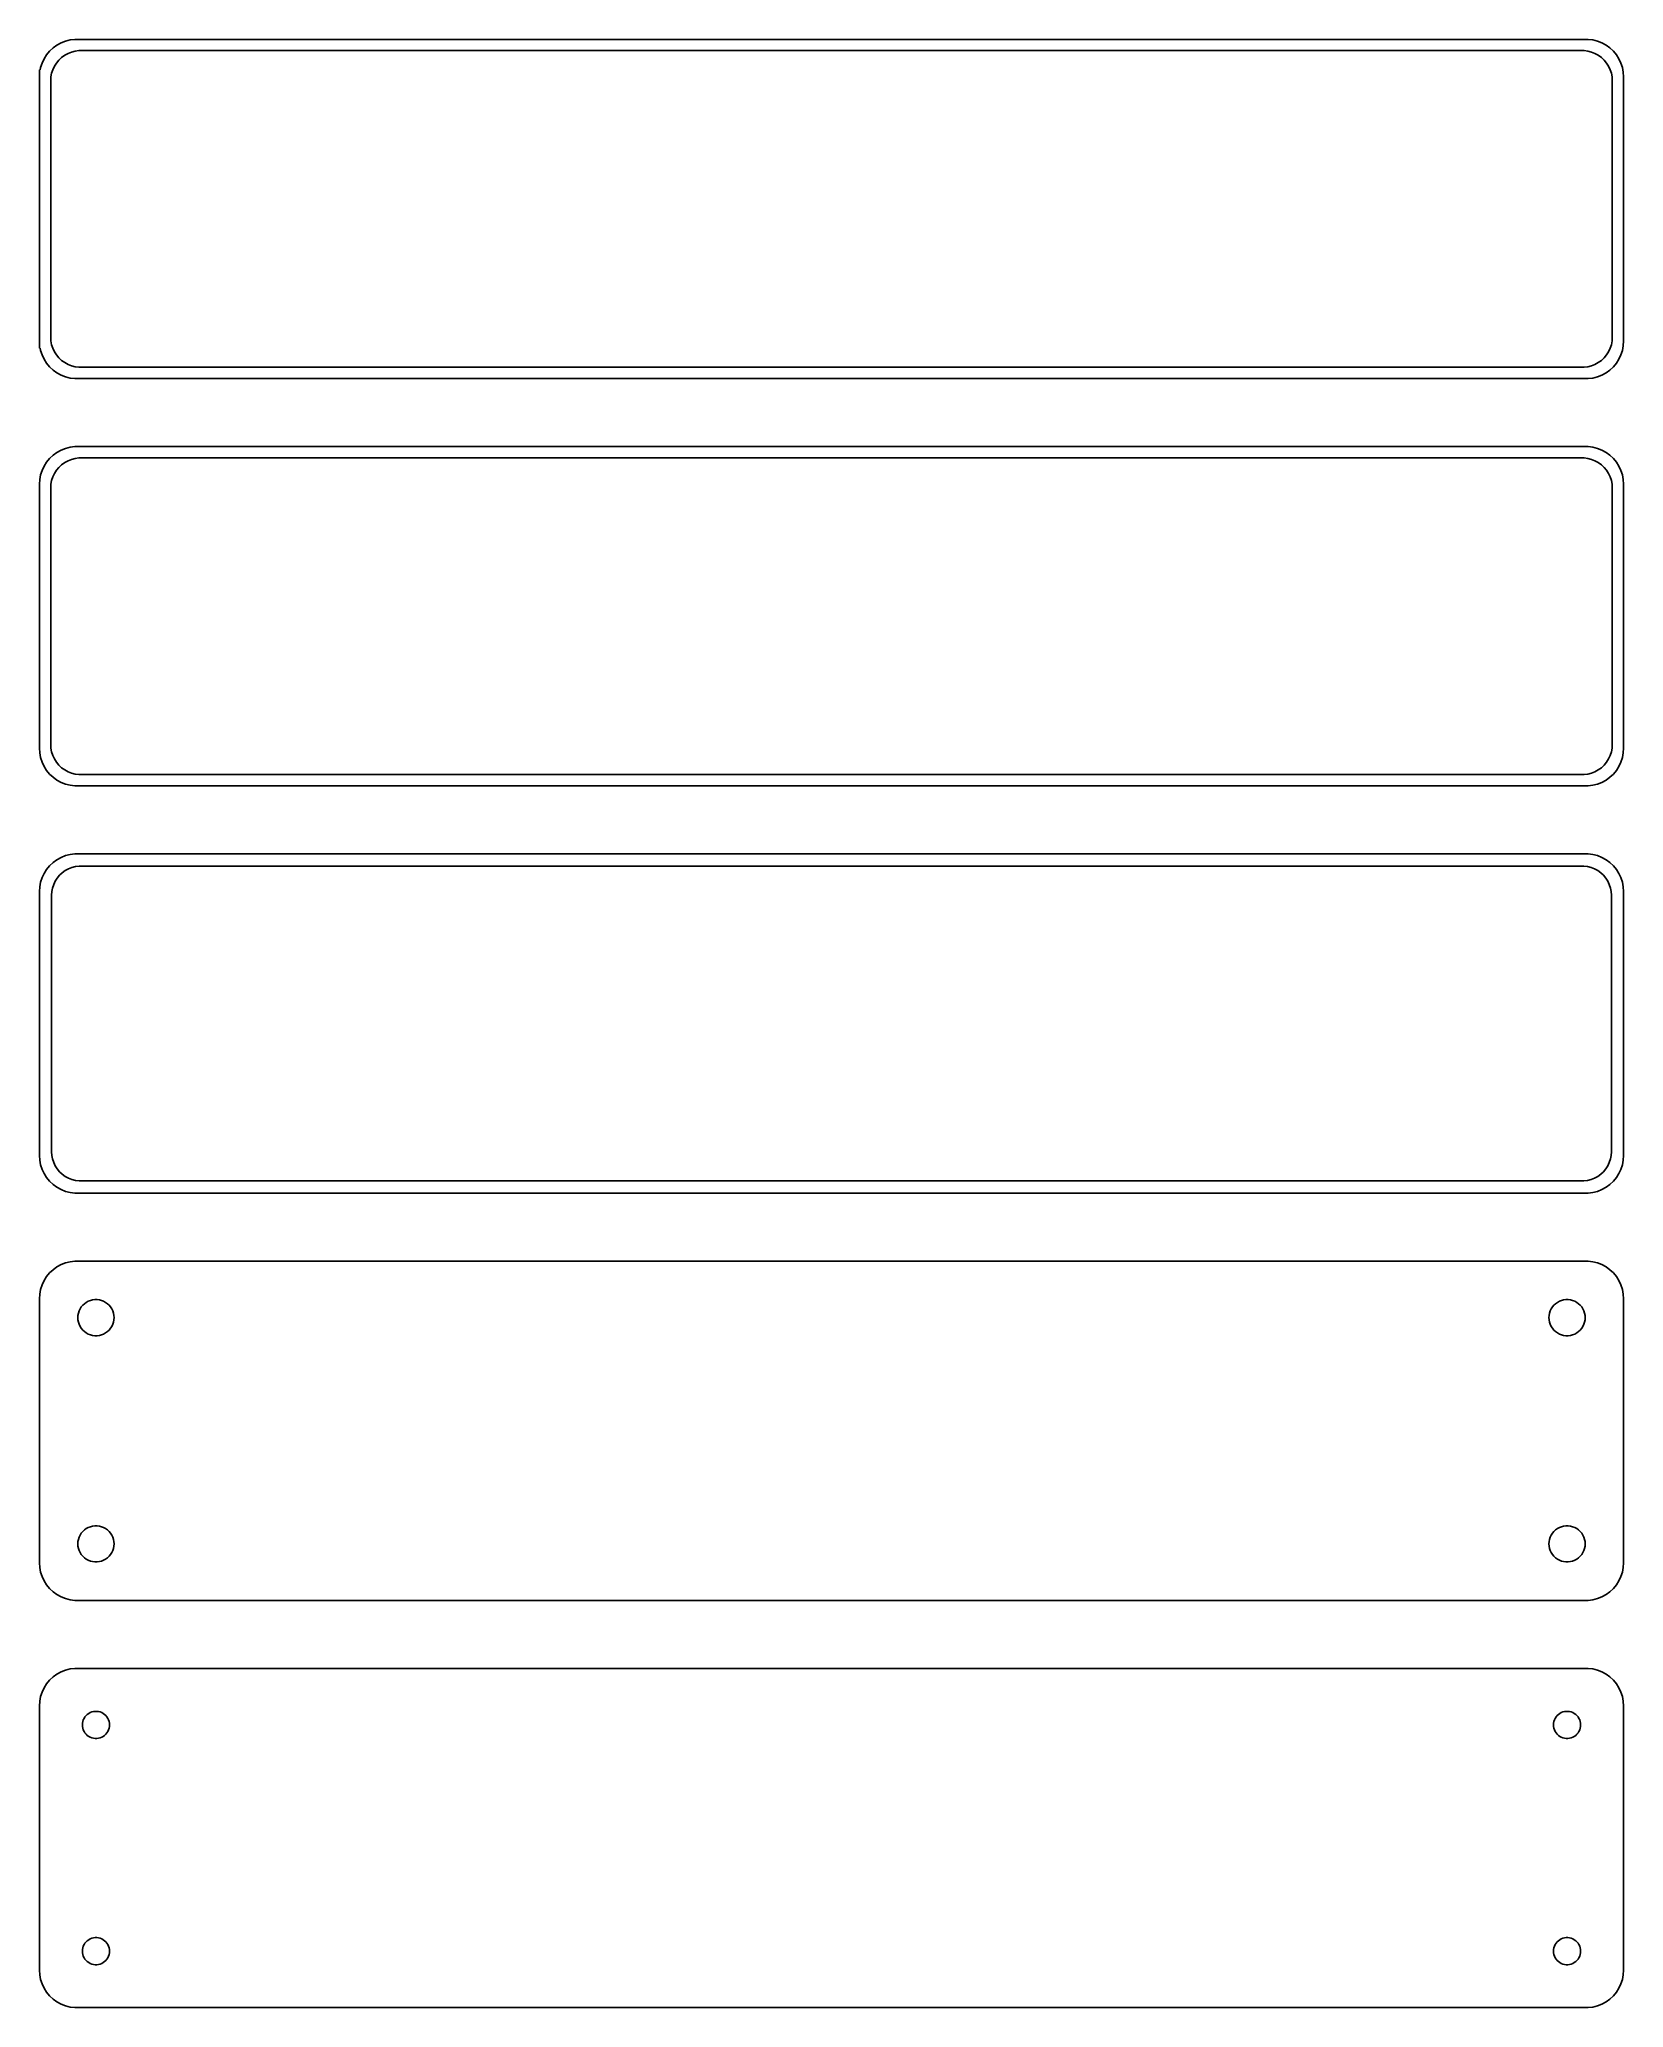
# Model space of a CAD drawing. Header units: metres. Extents: x -105 to 105, y 194 to 454.
import ezdxf

# ---------------------------------------------------------------- set-up
doc = ezdxf.new("R2010")
doc.units = ezdxf.units.M

msp = doc.modelspace()

# ---------------------------------------------------------------- linework, layer by layer
for p, q in [((-101.545, 454.255), (-102.129, 454.024)), ((-100.937, 454.411), (-101.545, 454.255)), ((-100.314, 454.49), (-100.937, 454.411)), ((100.314, 454.49), (-100.314, 454.49)), ((100.937, 454.411), (100.314, 454.49)), ((101.545, 454.255), (100.937, 454.411)), ((102.129, 454.024), (101.545, 454.255)), ((-104.382, 451.909), (-104.649, 451.341)), ((-104.045, 452.439), (-104.382, 451.909)), ((-103.645, 452.923), (-104.045, 452.439)), ((-103.187, 453.353), (-103.645, 452.923)), ((-102.679, 453.722), (-103.187, 453.353)), ((-102.736, 451.351), (-102.416, 451.738)), ((-102.129, 454.024), (-102.679, 453.722)), ((-102.416, 451.738), (-102.05, 452.082)), ((-102.05, 452.082), (-101.643, 452.377)), ((-101.643, 452.377), (-101.203, 452.619)), ((-101.203, 452.619), (-100.736, 452.804)), ((-100.736, 452.804), (-100.25, 452.929)), ((-100.25, 452.929), (-99.7512, 452.992)), ((-99.7512, 452.992), (99.7512, 452.992)), ((99.7512, 452.992), (100.25, 452.929)), ((100.25, 452.929), (100.736, 452.804)), ((100.736, 452.804), (101.203, 452.619)), ((101.203, 452.619), (101.643, 452.377)), ((101.643, 452.377), (102.05, 452.082)), ((102.05, 452.082), (102.416, 451.738)), ((102.679, 453.722), (102.129, 454.024)), ((102.416, 451.738), (102.736, 451.351)), ((103.187, 453.353), (102.679, 453.722)), ((103.645, 452.923), (103.187, 453.353)), ((104.045, 452.439), (103.645, 452.923)), ((104.382, 451.909), (104.045, 452.439)), ((104.649, 451.341), (104.382, 451.909)), ((-104.9, 450.444), (-105, 450.444)), ((-105, 450.444), (-105, 413.556)), ((-104.843, 450.743), (-104.9, 450.444)), ((-104.649, 451.341), (-104.843, 450.743)), ((-103.5, 449), (-103.468, 449.501)), ((-103.5, 415), (-103.5, 449)), ((-103.468, 449.501), (-103.374, 449.995)), ((-103.374, 449.995), (-103.219, 450.472)), ((-103.219, 450.472), (-103.005, 450.927)), ((-103.005, 450.927), (-102.736, 451.351)), ((102.736, 451.351), (103.005, 450.927)), ((103.005, 450.927), (103.219, 450.472)), ((103.219, 450.472), (103.374, 449.995)), ((103.374, 449.995), (103.468, 449.501)), ((103.468, 449.501), (103.5, 449)), ((103.5, 449), (103.5, 415)), ((104.843, 450.743), (104.649, 451.341)), ((104.961, 450.127), (104.843, 450.743)), ((105, 449.5), (104.961, 450.127)), ((105, 414.5), (105, 449.5)), ((-103.468, 414.499), (-103.5, 415)), ((103.5, 415), (103.468, 414.499)), ((-105, 413.556), (-104.9, 413.556)), ((-104.9, 413.556), (-104.843, 413.257)), ((-104.843, 413.257), (-104.649, 412.659)), ((-104.649, 412.659), (-104.382, 412.091)), ((-103.374, 414.005), (-103.468, 414.499)), ((-103.219, 413.528), (-103.374, 414.005)), ((-103.005, 413.073), (-103.219, 413.528)), ((-102.736, 412.649), (-103.005, 413.073)), ((-102.416, 412.262), (-102.736, 412.649)), ((102.736, 412.649), (102.416, 412.262)), ((103.005, 413.073), (102.736, 412.649)), ((103.219, 413.528), (103.005, 413.073)), ((103.374, 414.005), (103.219, 413.528)), ((103.468, 414.499), (103.374, 414.005)), ((104.382, 412.091), (104.649, 412.659)), ((104.649, 412.659), (104.843, 413.257)), ((104.843, 413.257), (104.961, 413.873)), ((104.961, 413.873), (105, 414.5)), ((-104.382, 412.091), (-104.045, 411.561)), ((-104.045, 411.561), (-103.645, 411.077)), ((-103.645, 411.077), (-103.187, 410.647)), ((-103.187, 410.647), (-102.679, 410.278)), ((-102.679, 410.278), (-102.129, 409.976)), ((-102.05, 411.918), (-102.416, 412.262)), ((-102.129, 409.976), (-101.545, 409.745)), ((-101.643, 411.623), (-102.05, 411.918)), ((-101.203, 411.381), (-101.643, 411.623)), ((-101.545, 409.745), (-100.937, 409.589)), ((-100.736, 411.196), (-101.203, 411.381)), ((-100.25, 411.071), (-100.736, 411.196)), ((-99.7512, 411.008), (-100.25, 411.071)), ((99.7512, 411.008), (-99.7512, 411.008)), ((100.25, 411.071), (99.7512, 411.008)), ((100.736, 411.196), (100.25, 411.071)), ((101.203, 411.381), (100.736, 411.196)), ((100.937, 409.589), (101.545, 409.745)), ((101.643, 411.623), (101.203, 411.381)), ((101.545, 409.745), (102.129, 409.976)), ((102.05, 411.918), (101.643, 411.623)), ((102.416, 412.262), (102.05, 411.918)), ((102.129, 409.976), (102.679, 410.278)), ((102.679, 410.278), (103.187, 410.647)), ((103.187, 410.647), (103.645, 411.077)), ((103.645, 411.077), (104.045, 411.561)), ((104.045, 411.561), (104.382, 412.091)), ((-100.937, 409.589), (-100.314, 409.51)), ((-100.314, 409.51), (100.314, 409.51)), ((100.314, 409.51), (100.937, 409.589)), ((-103.187, 399.353), (-103.645, 398.923)), ((-102.679, 399.722), (-103.187, 399.353)), ((-102.129, 400.024), (-102.679, 399.722)), ((-101.545, 400.255), (-102.129, 400.024)), ((-100.937, 400.411), (-101.545, 400.255)), ((-100.314, 400.49), (-100.937, 400.411)), ((100.314, 400.49), (-100.314, 400.49)), ((100.937, 400.411), (100.314, 400.49)), ((101.545, 400.255), (100.937, 400.411)), ((102.129, 400.024), (101.545, 400.255)), ((102.679, 399.722), (102.129, 400.024)), ((103.187, 399.353), (102.679, 399.722)), ((103.645, 398.923), (103.187, 399.353)), ((-104.843, 396.743), (-104.961, 396.127)), ((-104.649, 397.341), (-104.843, 396.743)), ((-104.382, 397.909), (-104.649, 397.341)), ((-104.045, 398.439), (-104.382, 397.909)), ((-103.645, 398.923), (-104.045, 398.439)), ((-103.219, 396.472), (-103.005, 396.927)), ((-103.005, 396.927), (-102.736, 397.351)), ((-102.736, 397.351), (-102.416, 397.738)), ((-102.416, 397.738), (-102.05, 398.082)), ((-102.05, 398.082), (-101.643, 398.377)), ((-101.643, 398.377), (-101.203, 398.619)), ((-101.203, 398.619), (-100.736, 398.804)), ((-100.736, 398.804), (-100.25, 398.929)), ((-100.25, 398.929), (-99.7512, 398.992)), ((-99.7512, 398.992), (99.7512, 398.992)), ((99.7512, 398.992), (100.25, 398.929)), ((100.25, 398.929), (100.736, 398.804)), ((100.736, 398.804), (101.203, 398.619)), ((101.203, 398.619), (101.643, 398.377)), ((101.643, 398.377), (102.05, 398.082)), ((102.05, 398.082), (102.416, 397.738)), ((102.416, 397.738), (102.736, 397.351)), ((102.736, 397.351), (103.005, 396.927)), ((103.005, 396.927), (103.219, 396.472)), ((104.045, 398.439), (103.645, 398.923)), ((104.382, 397.909), (104.045, 398.439)), ((104.649, 397.341), (104.382, 397.909)), ((104.843, 396.743), (104.649, 397.341)), ((104.961, 396.127), (104.843, 396.743)), ((-104.961, 396.127), (-105, 395.5)), ((-105, 395.5), (-105, 360.5)), ((-103.5, 395), (-103.468, 395.501)), ((-103.5, 361), (-103.5, 395)), ((-103.468, 395.501), (-103.374, 395.995)), ((-103.374, 395.995), (-103.219, 396.472)), ((103.219, 396.472), (103.374, 395.995)), ((103.374, 395.995), (103.468, 395.501)), ((103.468, 395.501), (103.5, 395)), ((103.5, 395), (103.5, 361)), ((105, 395.5), (104.961, 396.127)), ((105, 360.5), (105, 395.5)), ((-105, 360.5), (-104.961, 359.873)), ((-103.468, 360.499), (-103.5, 361)), ((-103.374, 360.005), (-103.468, 360.499)), ((103.468, 360.499), (103.374, 360.005)), ((103.5, 361), (103.468, 360.499)), ((104.961, 359.873), (105, 360.5)), ((-104.961, 359.873), (-104.843, 359.257)), ((-104.843, 359.257), (-104.649, 358.659)), ((-104.649, 358.659), (-104.382, 358.091)), ((-104.382, 358.091), (-104.045, 357.561)), ((-104.045, 357.561), (-103.645, 357.077)), ((-103.219, 359.528), (-103.374, 360.005)), ((-103.005, 359.073), (-103.219, 359.528)), ((-102.736, 358.649), (-103.005, 359.073)), ((-102.416, 358.262), (-102.736, 358.649)), ((-102.05, 357.918), (-102.416, 358.262)), ((-101.643, 357.623), (-102.05, 357.918)), ((-101.203, 357.381), (-101.643, 357.623)), ((101.643, 357.623), (101.203, 357.381)), ((102.05, 357.918), (101.643, 357.623)), ((102.416, 358.262), (102.05, 357.918)), ((102.736, 358.649), (102.416, 358.262)), ((103.005, 359.073), (102.736, 358.649)), ((103.219, 359.528), (103.005, 359.073)), ((103.374, 360.005), (103.219, 359.528)), ((103.645, 357.077), (104.045, 357.561)), ((104.045, 357.561), (104.382, 358.091)), ((104.382, 358.091), (104.649, 358.659)), ((104.649, 358.659), (104.843, 359.257)), ((104.843, 359.257), (104.961, 359.873)), ((-103.645, 357.077), (-103.187, 356.647)), ((-103.187, 356.647), (-102.679, 356.278)), ((-102.679, 356.278), (-102.129, 355.976)), ((-102.129, 355.976), (-101.545, 355.745)), ((-101.545, 355.745), (-100.937, 355.589)), ((-100.736, 357.196), (-101.203, 357.381)), ((-100.937, 355.589), (-100.314, 355.51)), ((-100.25, 357.071), (-100.736, 357.196)), ((-100.314, 355.51), (100.314, 355.51)), ((-99.7512, 357.008), (-100.25, 357.071)), ((99.7512, 357.008), (-99.7512, 357.008)), ((100.25, 357.071), (99.7512, 357.008)), ((100.736, 357.196), (100.25, 357.071)), ((100.314, 355.51), (100.937, 355.589)), ((101.203, 357.381), (100.736, 357.196)), ((100.937, 355.589), (101.545, 355.745)), ((101.545, 355.745), (102.129, 355.976)), ((102.129, 355.976), (102.679, 356.278)), ((102.679, 356.278), (103.187, 356.647)), ((103.187, 356.647), (103.645, 357.077)), ((-103.645, 344.923), (-104.045, 344.439)), ((-103.187, 345.353), (-103.645, 344.923)), ((-102.679, 345.722), (-103.187, 345.353)), ((-102.129, 346.024), (-102.679, 345.722)), ((-101.545, 346.255), (-102.129, 346.024)), ((-101.575, 344.27), (-101.149, 344.504)), ((-100.937, 346.411), (-101.545, 346.255)), ((-101.149, 344.504), (-100.697, 344.683)), ((-100.314, 346.49), (-100.937, 346.411)), ((-100.697, 344.683), (-100.226, 344.804)), ((100.314, 346.49), (-100.314, 346.49)), ((-100.226, 344.804), (-99.7432, 344.865)), ((-99.7432, 344.865), (99.7432, 344.865)), ((99.7432, 344.865), (100.226, 344.804)), ((100.226, 344.804), (100.697, 344.683)), ((100.937, 346.411), (100.314, 346.49)), ((100.697, 344.683), (101.149, 344.504)), ((101.545, 346.255), (100.937, 346.411)), ((101.149, 344.504), (101.575, 344.27)), ((102.129, 346.024), (101.545, 346.255)), ((102.679, 345.722), (102.129, 346.024)), ((103.187, 345.353), (102.679, 345.722)), ((103.645, 344.923), (103.187, 345.353)), ((104.045, 344.439), (103.645, 344.923)), ((-104.961, 342.127), (-105, 341.5)), ((-104.843, 342.743), (-104.961, 342.127)), ((-104.649, 343.341), (-104.843, 342.743)), ((-104.382, 343.909), (-104.649, 343.341)), ((-104.045, 344.439), (-104.382, 343.909)), ((-103.342, 341.485), (-103.251, 341.963)), ((-103.251, 341.963), (-103.101, 342.426)), ((-103.101, 342.426), (-102.894, 342.866)), ((-102.894, 342.866), (-102.633, 343.276)), ((-102.633, 343.276), (-102.323, 343.651)), ((-102.323, 343.651), (-101.969, 343.984)), ((-101.969, 343.984), (-101.575, 344.27)), ((101.575, 344.27), (101.969, 343.984)), ((101.969, 343.984), (102.323, 343.651)), ((102.323, 343.651), (102.633, 343.276)), ((102.633, 343.276), (102.894, 342.866)), ((102.894, 342.866), (103.101, 342.426)), ((103.101, 342.426), (103.251, 341.963)), ((103.251, 341.963), (103.342, 341.485)), ((104.382, 343.909), (104.045, 344.439)), ((104.649, 343.341), (104.382, 343.909)), ((104.843, 342.743), (104.649, 343.341)), ((104.961, 342.127), (104.843, 342.743)), ((105, 341.5), (104.961, 342.127)), ((-105, 341.5), (-105, 306.5)), ((-103.373, 341), (-103.342, 341.485)), ((-103.373, 307), (-103.373, 341)), ((103.342, 341.485), (103.373, 341)), ((103.373, 341), (103.373, 307)), ((105, 306.5), (105, 341.5)), ((-105, 306.5), (-104.961, 305.873)), ((-104.961, 305.873), (-104.843, 305.257)), ((-103.342, 306.515), (-103.373, 307)), ((-103.251, 306.037), (-103.342, 306.515)), ((-103.101, 305.574), (-103.251, 306.037)), ((-102.894, 305.134), (-103.101, 305.574)), ((103.101, 305.574), (102.894, 305.134)), ((103.251, 306.037), (103.101, 305.574)), ((103.342, 306.515), (103.251, 306.037)), ((103.373, 307), (103.342, 306.515)), ((104.843, 305.257), (104.961, 305.873)), ((104.961, 305.873), (105, 306.5)), ((-104.843, 305.257), (-104.649, 304.659)), ((-104.649, 304.659), (-104.382, 304.091)), ((-104.382, 304.091), (-104.045, 303.561)), ((-104.045, 303.561), (-103.645, 303.077)), ((-103.645, 303.077), (-103.187, 302.647)), ((-102.633, 304.724), (-102.894, 305.134)), ((-102.323, 304.349), (-102.633, 304.724)), ((-101.969, 304.016), (-102.323, 304.349)), ((-101.575, 303.73), (-101.969, 304.016)), ((-101.149, 303.496), (-101.575, 303.73)), ((-100.697, 303.317), (-101.149, 303.496)), ((-100.226, 303.196), (-100.697, 303.317)), ((-99.7432, 303.135), (-100.226, 303.196)), ((99.7432, 303.135), (-99.7432, 303.135)), ((100.226, 303.196), (99.7432, 303.135)), ((100.697, 303.317), (100.226, 303.196)), ((101.149, 303.496), (100.697, 303.317)), ((101.575, 303.73), (101.149, 303.496)), ((101.969, 304.016), (101.575, 303.73)), ((102.323, 304.349), (101.969, 304.016)), ((102.633, 304.724), (102.323, 304.349)), ((102.894, 305.134), (102.633, 304.724)), ((103.187, 302.647), (103.645, 303.077)), ((103.645, 303.077), (104.045, 303.561)), ((104.045, 303.561), (104.382, 304.091)), ((104.382, 304.091), (104.649, 304.659)), ((104.649, 304.659), (104.843, 305.257)), ((-103.187, 302.647), (-102.679, 302.278)), ((-102.679, 302.278), (-102.129, 301.976)), ((-102.129, 301.976), (-101.545, 301.745)), ((-101.545, 301.745), (-100.937, 301.589)), ((-100.937, 301.589), (-100.314, 301.51)), ((-100.314, 301.51), (100.314, 301.51)), ((100.314, 301.51), (100.937, 301.589)), ((100.937, 301.589), (101.545, 301.745)), ((101.545, 301.745), (102.129, 301.976)), ((102.129, 301.976), (102.679, 302.278)), ((102.679, 302.278), (103.187, 302.647)), ((-100.937, 292.411), (-101.545, 292.255)), ((-100.314, 292.49), (-100.937, 292.411)), ((100.314, 292.49), (-100.314, 292.49)), ((100.937, 292.411), (100.314, 292.49)), ((101.545, 292.255), (100.937, 292.411)), ((-104.382, 289.909), (-104.649, 289.341)), ((-104.045, 290.439), (-104.382, 289.909)), ((-103.645, 290.923), (-104.045, 290.439)), ((-103.187, 291.353), (-103.645, 290.923)), ((-102.679, 291.722), (-103.187, 291.353)), ((-102.129, 292.024), (-102.679, 291.722)), ((-101.545, 292.255), (-102.129, 292.024)), ((102.129, 292.024), (101.545, 292.255)), ((102.679, 291.722), (102.129, 292.024)), ((103.187, 291.353), (102.679, 291.722)), ((103.645, 290.923), (103.187, 291.353)), ((104.045, 290.439), (103.645, 290.923)), ((104.382, 289.909), (104.045, 290.439)), ((104.649, 289.341), (104.382, 289.909)), ((-104.961, 288.127), (-105, 287.5)), ((-105, 287.5), (-105, 252.5)), ((-104.843, 288.743), (-104.961, 288.127)), ((-104.649, 289.341), (-104.843, 288.743)), ((-98.786, 287.026), (-98.5219, 287.172)), ((-98.5219, 287.172), (-98.2416, 287.283)), ((-98.2416, 287.283), (-97.9497, 287.357)), ((-97.9497, 287.357), (-97.6507, 287.395)), ((-97.6507, 287.395), (-97.3493, 287.395)), ((-97.3493, 287.395), (-97.0503, 287.357)), ((-97.0503, 287.357), (-96.7584, 287.283)), ((-96.7584, 287.283), (-96.4781, 287.172)), ((-96.4781, 287.172), (-96.214, 287.026)), ((96.214, 287.026), (96.4781, 287.172)), ((96.4781, 287.172), (96.7584, 287.283)), ((96.7584, 287.283), (97.0503, 287.357)), ((97.0503, 287.357), (97.3493, 287.395)), ((97.3493, 287.395), (97.6507, 287.395)), ((97.6507, 287.395), (97.9497, 287.357)), ((97.9497, 287.357), (98.2416, 287.283)), ((98.2416, 287.283), (98.5219, 287.172)), ((98.5219, 287.172), (98.786, 287.026)), ((104.843, 288.743), (104.649, 289.341)), ((104.961, 288.127), (104.843, 288.743)), ((105, 287.5), (104.961, 288.127)), ((105, 252.5), (105, 287.5)), ((-99.9, 285), (-99.8811, 285.301)), ((-99.8811, 284.699), (-99.9, 285)), ((-99.8811, 285.301), (-99.8246, 285.597)), ((-99.8246, 284.403), (-99.8811, 284.699)), ((-99.8246, 285.597), (-99.7315, 285.883)), ((-99.7315, 285.883), (-99.6031, 286.156)), ((-99.6031, 286.156), (-99.4416, 286.411)), ((-99.4416, 286.411), (-99.2495, 286.643)), ((-99.2495, 286.643), (-99.0298, 286.849)), ((-99.0298, 286.849), (-98.786, 287.026)), ((-96.214, 287.026), (-95.9702, 286.849)), ((-95.9702, 286.849), (-95.7505, 286.643)), ((-95.7505, 286.643), (-95.5583, 286.411)), ((-95.5583, 286.411), (-95.3969, 286.156)), ((-95.3969, 286.156), (-95.2685, 285.883)), ((-95.2685, 285.883), (-95.1754, 285.597)), ((-95.1754, 285.597), (-95.1189, 285.301)), ((-95.1189, 284.699), (-95.1754, 284.403)), ((-95.1189, 285.301), (-95.1, 285)), ((-95.1, 285), (-95.1189, 284.699)), ((95.1, 285), (95.1189, 285.301)), ((95.1189, 284.699), (95.1, 285)), ((95.1189, 285.301), (95.1754, 285.597)), ((95.1754, 284.403), (95.1189, 284.699)), ((95.1754, 285.597), (95.2685, 285.883)), ((95.2685, 285.883), (95.3969, 286.156)), ((95.3969, 286.156), (95.5583, 286.411)), ((95.5583, 286.411), (95.7505, 286.643)), ((95.7505, 286.643), (95.9702, 286.849)), ((95.9702, 286.849), (96.214, 287.026)), ((98.786, 287.026), (99.0298, 286.849)), ((99.0298, 286.849), (99.2495, 286.643)), ((99.2495, 286.643), (99.4416, 286.411)), ((99.4416, 286.411), (99.6031, 286.156)), ((99.6031, 286.156), (99.7315, 285.883)), ((99.7315, 285.883), (99.8246, 285.597)), ((99.8246, 285.597), (99.8811, 285.301)), ((99.8811, 284.699), (99.8246, 284.403)), ((99.8811, 285.301), (99.9, 285)), ((99.9, 285), (99.8811, 284.699)), ((-99.7315, 284.117), (-99.8246, 284.403)), ((-99.6031, 283.844), (-99.7315, 284.117)), ((-99.4416, 283.589), (-99.6031, 283.844)), ((-99.2495, 283.357), (-99.4416, 283.589)), ((-99.0298, 283.151), (-99.2495, 283.357)), ((-98.786, 282.974), (-99.0298, 283.151)), ((-98.5219, 282.828), (-98.786, 282.974)), ((-98.2416, 282.717), (-98.5219, 282.828)), ((-97.9497, 282.643), (-98.2416, 282.717)), ((-97.6507, 282.605), (-97.9497, 282.643)), ((-97.3493, 282.605), (-97.6507, 282.605)), ((-97.0503, 282.643), (-97.3493, 282.605)), ((-96.7584, 282.717), (-97.0503, 282.643)), ((-96.4781, 282.828), (-96.7584, 282.717)), ((-96.214, 282.974), (-96.4781, 282.828)), ((-95.9702, 283.151), (-96.214, 282.974)), ((-95.7505, 283.357), (-95.9702, 283.151)), ((-95.5583, 283.589), (-95.7505, 283.357)), ((-95.3969, 283.844), (-95.5583, 283.589)), ((-95.2685, 284.117), (-95.3969, 283.844)), ((-95.1754, 284.403), (-95.2685, 284.117)), ((95.2685, 284.117), (95.1754, 284.403)), ((95.3969, 283.844), (95.2685, 284.117)), ((95.5583, 283.589), (95.3969, 283.844)), ((95.7505, 283.357), (95.5583, 283.589)), ((95.9702, 283.151), (95.7505, 283.357)), ((96.214, 282.974), (95.9702, 283.151)), ((96.4781, 282.828), (96.214, 282.974)), ((96.7584, 282.717), (96.4781, 282.828)), ((97.0503, 282.643), (96.7584, 282.717)), ((97.3493, 282.605), (97.0503, 282.643)), ((97.6507, 282.605), (97.3493, 282.605)), ((97.9497, 282.643), (97.6507, 282.605)), ((98.2416, 282.717), (97.9497, 282.643)), ((98.5219, 282.828), (98.2416, 282.717)), ((98.786, 282.974), (98.5219, 282.828)), ((99.0298, 283.151), (98.786, 282.974)), ((99.2495, 283.357), (99.0298, 283.151)), ((99.4416, 283.589), (99.2495, 283.357)), ((99.6031, 283.844), (99.4416, 283.589)), ((99.7315, 284.117), (99.6031, 283.844)), ((99.8246, 284.403), (99.7315, 284.117)), ((-99.8246, 255.597), (-99.7315, 255.883)), ((-99.7315, 255.883), (-99.6031, 256.156)), ((-99.6031, 256.156), (-99.4416, 256.411)), ((-99.4416, 256.411), (-99.2495, 256.643)), ((-99.2495, 256.643), (-99.0298, 256.849)), ((-99.0298, 256.849), (-98.786, 257.026)), ((-98.786, 257.026), (-98.5219, 257.172)), ((-98.5219, 257.172), (-98.2416, 257.283)), ((-98.2416, 257.283), (-97.9497, 257.357)), ((-97.9497, 257.357), (-97.6507, 257.395)), ((-97.6507, 257.395), (-97.3493, 257.395)), ((-97.3493, 257.395), (-97.0503, 257.357)), ((-97.0503, 257.357), (-96.7584, 257.283)), ((-96.7584, 257.283), (-96.4781, 257.172)), ((-96.4781, 257.172), (-96.214, 257.026)), ((-96.214, 257.026), (-95.9702, 256.849)), ((-95.9702, 256.849), (-95.7505, 256.643)), ((-95.7505, 256.643), (-95.5583, 256.411)), ((-95.5583, 256.411), (-95.3969, 256.156)), ((-95.3969, 256.156), (-95.2685, 255.883)), ((-95.2685, 255.883), (-95.1754, 255.597)), ((95.1754, 255.597), (95.2685, 255.883)), ((95.2685, 255.883), (95.3969, 256.156)), ((95.3969, 256.156), (95.5583, 256.411)), ((95.5583, 256.411), (95.7505, 256.643)), ((95.7505, 256.643), (95.9702, 256.849)), ((95.9702, 256.849), (96.214, 257.026)), ((96.214, 257.026), (96.4781, 257.172)), ((96.4781, 257.172), (96.7584, 257.283)), ((96.7584, 257.283), (97.0503, 257.357)), ((97.0503, 257.357), (97.3493, 257.395)), ((97.3493, 257.395), (97.6507, 257.395)), ((97.6507, 257.395), (97.9497, 257.357)), ((97.9497, 257.357), (98.2416, 257.283)), ((98.2416, 257.283), (98.5219, 257.172)), ((98.5219, 257.172), (98.786, 257.026)), ((98.786, 257.026), (99.0298, 256.849)), ((99.0298, 256.849), (99.2495, 256.643)), ((99.2495, 256.643), (99.4416, 256.411)), ((99.4416, 256.411), (99.6031, 256.156)), ((99.6031, 256.156), (99.7315, 255.883)), ((99.7315, 255.883), (99.8246, 255.597)), ((-99.9, 255), (-99.8811, 255.301)), ((-99.8811, 254.699), (-99.9, 255)), ((-99.8811, 255.301), (-99.8246, 255.597)), ((-99.8246, 254.403), (-99.8811, 254.699)), ((-99.7315, 254.117), (-99.8246, 254.403)), ((-99.6031, 253.844), (-99.7315, 254.117)), ((-99.4416, 253.589), (-99.6031, 253.844)), ((-99.2495, 253.357), (-99.4416, 253.589)), ((-99.0298, 253.151), (-99.2495, 253.357)), ((-98.786, 252.974), (-99.0298, 253.151)), ((-95.9702, 253.151), (-96.214, 252.974)), ((-95.7505, 253.357), (-95.9702, 253.151)), ((-95.5583, 253.589), (-95.7505, 253.357)), ((-95.3969, 253.844), (-95.5583, 253.589)), ((-95.2685, 254.117), (-95.3969, 253.844)), ((-95.1754, 254.403), (-95.2685, 254.117)), ((-95.1754, 255.597), (-95.1189, 255.301)), ((-95.1189, 254.699), (-95.1754, 254.403)), ((-95.1189, 255.301), (-95.1, 255)), ((-95.1, 255), (-95.1189, 254.699)), ((95.1, 255), (95.1189, 255.301)), ((95.1189, 254.699), (95.1, 255)), ((95.1189, 255.301), (95.1754, 255.597)), ((95.1754, 254.403), (95.1189, 254.699)), ((95.2685, 254.117), (95.1754, 254.403)), ((95.3969, 253.844), (95.2685, 254.117)), ((95.5583, 253.589), (95.3969, 253.844)), ((95.7505, 253.357), (95.5583, 253.589)), ((95.9702, 253.151), (95.7505, 253.357)), ((96.214, 252.974), (95.9702, 253.151)), ((99.0298, 253.151), (98.786, 252.974)), ((99.2495, 253.357), (99.0298, 253.151)), ((99.4416, 253.589), (99.2495, 253.357)), ((99.6031, 253.844), (99.4416, 253.589)), ((99.7315, 254.117), (99.6031, 253.844)), ((99.8246, 254.403), (99.7315, 254.117)), ((99.8246, 255.597), (99.8811, 255.301)), ((99.8811, 254.699), (99.8246, 254.403)), ((99.8811, 255.301), (99.9, 255)), ((99.9, 255), (99.8811, 254.699)), ((-105, 252.5), (-104.961, 251.873)), ((-104.961, 251.873), (-104.843, 251.257)), ((-104.843, 251.257), (-104.649, 250.659)), ((-104.649, 250.659), (-104.382, 250.091)), ((-98.5219, 252.828), (-98.786, 252.974)), ((-98.2416, 252.717), (-98.5219, 252.828)), ((-97.9497, 252.643), (-98.2416, 252.717)), ((-97.6507, 252.605), (-97.9497, 252.643)), ((-97.3493, 252.605), (-97.6507, 252.605)), ((-97.0503, 252.643), (-97.3493, 252.605)), ((-96.7584, 252.717), (-97.0503, 252.643)), ((-96.4781, 252.828), (-96.7584, 252.717)), ((-96.214, 252.974), (-96.4781, 252.828)), ((96.4781, 252.828), (96.214, 252.974)), ((96.7584, 252.717), (96.4781, 252.828)), ((97.0503, 252.643), (96.7584, 252.717)), ((97.3493, 252.605), (97.0503, 252.643)), ((97.6507, 252.605), (97.3493, 252.605)), ((97.9497, 252.643), (97.6507, 252.605)), ((98.2416, 252.717), (97.9497, 252.643)), ((98.5219, 252.828), (98.2416, 252.717)), ((98.786, 252.974), (98.5219, 252.828)), ((104.382, 250.091), (104.649, 250.659)), ((104.649, 250.659), (104.843, 251.257)), ((104.843, 251.257), (104.961, 251.873)), ((104.961, 251.873), (105, 252.5)), ((-104.382, 250.091), (-104.045, 249.561)), ((-104.045, 249.561), (-103.645, 249.077)), ((-103.645, 249.077), (-103.187, 248.647)), ((-103.187, 248.647), (-102.679, 248.278)), ((-102.679, 248.278), (-102.129, 247.976)), ((-102.129, 247.976), (-101.545, 247.745)), ((101.545, 247.745), (102.129, 247.976)), ((102.129, 247.976), (102.679, 248.278)), ((102.679, 248.278), (103.187, 248.647)), ((103.187, 248.647), (103.645, 249.077)), ((103.645, 249.077), (104.045, 249.561)), ((104.045, 249.561), (104.382, 250.091)), ((-101.545, 247.745), (-100.937, 247.589)), ((-100.937, 247.589), (-100.314, 247.51)), ((-100.314, 247.51), (100.314, 247.51)), ((100.314, 247.51), (100.937, 247.589)), ((100.937, 247.589), (101.545, 247.745)), ((-102.679, 237.722), (-103.187, 237.353)), ((-102.129, 238.024), (-102.679, 237.722)), ((-101.545, 238.255), (-102.129, 238.024)), ((-100.937, 238.411), (-101.545, 238.255)), ((-100.314, 238.49), (-100.937, 238.411)), ((100.314, 238.49), (-100.314, 238.49)), ((100.937, 238.411), (100.314, 238.49)), ((101.545, 238.255), (100.937, 238.411)), ((102.129, 238.024), (101.545, 238.255)), ((102.679, 237.722), (102.129, 238.024)), ((103.187, 237.353), (102.679, 237.722)), ((-104.649, 235.341), (-104.843, 234.743)), ((-104.382, 235.909), (-104.649, 235.341)), ((-104.045, 236.439), (-104.382, 235.909)), ((-103.645, 236.923), (-104.045, 236.439)), ((-103.187, 237.353), (-103.645, 236.923)), ((103.645, 236.923), (103.187, 237.353)), ((104.045, 236.439), (103.645, 236.923)), ((104.382, 235.909), (104.045, 236.439)), ((104.649, 235.341), (104.382, 235.909)), ((104.843, 234.743), (104.649, 235.341)), ((-104.961, 234.127), (-105, 233.5)), ((-105, 233.5), (-105, 198.5)), ((-104.843, 234.743), (-104.961, 234.127)), ((-98.8121, 232.232), (-98.6474, 232.387)), ((-98.6474, 232.387), (-98.4645, 232.52)), ((-98.4645, 232.52), (-98.2664, 232.629)), ((-98.2664, 232.629), (-98.0562, 232.712)), ((-98.0562, 232.712), (-97.8373, 232.768)), ((-97.8373, 232.768), (-97.613, 232.796)), ((-97.613, 232.796), (-97.387, 232.796)), ((-97.387, 232.796), (-97.1627, 232.768)), ((-97.1627, 232.768), (-96.9438, 232.712)), ((-96.9438, 232.712), (-96.7336, 232.629)), ((-96.7336, 232.629), (-96.5355, 232.52)), ((-96.5355, 232.52), (-96.3526, 232.387)), ((-96.3526, 232.387), (-96.1879, 232.232)), ((96.1879, 232.232), (96.3526, 232.387)), ((96.3526, 232.387), (96.5355, 232.52)), ((96.5355, 232.52), (96.7336, 232.629)), ((96.7336, 232.629), (96.9438, 232.712)), ((96.9438, 232.712), (97.1627, 232.768)), ((97.1627, 232.768), (97.387, 232.796)), ((97.387, 232.796), (97.613, 232.796)), ((97.613, 232.796), (97.8373, 232.768)), ((97.8373, 232.768), (98.0562, 232.712)), ((98.0562, 232.712), (98.2664, 232.629)), ((98.2664, 232.629), (98.4645, 232.52)), ((98.4645, 232.52), (98.6474, 232.387)), ((98.6474, 232.387), (98.8121, 232.232)), ((104.961, 234.127), (104.843, 234.743)), ((105, 233.5), (104.961, 234.127)), ((105, 198.5), (105, 233.5)), ((-99.3, 231), (-99.2858, 231.226)), ((-99.2858, 230.774), (-99.3, 231)), ((-99.2858, 231.226), (-99.2434, 231.448)), ((-99.2434, 230.552), (-99.2858, 230.774)), ((-99.2434, 231.448), (-99.1736, 231.663)), ((-99.1736, 230.337), (-99.2434, 230.552)), ((-99.1736, 231.663), (-99.0773, 231.867)), ((-99.0773, 230.133), (-99.1736, 230.337)), ((-99.0773, 231.867), (-98.9562, 232.058)), ((-98.9562, 229.942), (-99.0773, 230.133)), ((-98.9562, 232.058), (-98.8121, 232.232)), ((-98.8121, 229.768), (-98.9562, 229.942)), ((-98.6474, 229.613), (-98.8121, 229.768)), ((-96.1879, 229.768), (-96.3526, 229.613)), ((-96.1879, 232.232), (-96.0438, 232.058)), ((-96.0438, 229.942), (-96.1879, 229.768)), ((-96.0438, 232.058), (-95.9226, 231.867)), ((-95.9226, 230.133), (-96.0438, 229.942)), ((-95.9226, 231.867), (-95.8264, 231.663)), ((-95.8264, 230.337), (-95.9226, 230.133)), ((-95.8264, 231.663), (-95.7565, 231.448)), ((-95.7565, 230.552), (-95.8264, 230.337)), ((-95.7565, 231.448), (-95.7142, 231.226)), ((-95.7142, 230.774), (-95.7565, 230.552)), ((-95.7142, 231.226), (-95.7, 231)), ((-95.7, 231), (-95.7142, 230.774)), ((95.7, 231), (95.7142, 231.226)), ((95.7142, 230.774), (95.7, 231)), ((95.7142, 231.226), (95.7565, 231.448)), ((95.7565, 230.552), (95.7142, 230.774)), ((95.7565, 231.448), (95.8264, 231.663)), ((95.8264, 230.337), (95.7565, 230.552)), ((95.8264, 231.663), (95.9226, 231.867)), ((95.9226, 230.133), (95.8264, 230.337)), ((95.9226, 231.867), (96.0438, 232.058)), ((96.0438, 229.942), (95.9226, 230.133)), ((96.0438, 232.058), (96.1879, 232.232)), ((96.1879, 229.768), (96.0438, 229.942)), ((96.3526, 229.613), (96.1879, 229.768)), ((98.8121, 229.768), (98.6474, 229.613)), ((98.8121, 232.232), (98.9562, 232.058)), ((98.9562, 229.942), (98.8121, 229.768)), ((98.9562, 232.058), (99.0773, 231.867)), ((99.0773, 230.133), (98.9562, 229.942)), ((99.0773, 231.867), (99.1736, 231.663)), ((99.1736, 230.337), (99.0773, 230.133)), ((99.1736, 231.663), (99.2434, 231.448)), ((99.2434, 230.552), (99.1736, 230.337)), ((99.2434, 231.448), (99.2858, 231.226)), ((99.2858, 230.774), (99.2434, 230.552)), ((99.2858, 231.226), (99.3, 231)), ((99.3, 231), (99.2858, 230.774)), ((-98.4645, 229.48), (-98.6474, 229.613)), ((-98.2664, 229.371), (-98.4645, 229.48)), ((-98.0562, 229.288), (-98.2664, 229.371)), ((-97.8373, 229.232), (-98.0562, 229.288)), ((-97.613, 229.204), (-97.8373, 229.232)), ((-97.387, 229.204), (-97.613, 229.204)), ((-97.1627, 229.232), (-97.387, 229.204)), ((-96.9438, 229.288), (-97.1627, 229.232)), ((-96.7336, 229.371), (-96.9438, 229.288)), ((-96.5355, 229.48), (-96.7336, 229.371)), ((-96.3526, 229.613), (-96.5355, 229.48)), ((96.5355, 229.48), (96.3526, 229.613)), ((96.7336, 229.371), (96.5355, 229.48)), ((96.9438, 229.288), (96.7336, 229.371)), ((97.1627, 229.232), (96.9438, 229.288)), ((97.387, 229.204), (97.1627, 229.232)), ((97.613, 229.204), (97.387, 229.204)), ((97.8373, 229.232), (97.613, 229.204)), ((98.0562, 229.288), (97.8373, 229.232)), ((98.2664, 229.371), (98.0562, 229.288)), ((98.4645, 229.48), (98.2664, 229.371)), ((98.6474, 229.613), (98.4645, 229.48)), ((-99.3, 201), (-99.2858, 201.226)), ((-99.2858, 200.774), (-99.3, 201)), ((-99.2858, 201.226), (-99.2434, 201.448)), ((-99.2434, 201.448), (-99.1736, 201.663)), ((-99.1736, 201.663), (-99.0773, 201.867)), ((-99.0773, 201.867), (-98.9562, 202.058)), ((-98.9562, 202.058), (-98.8121, 202.232)), ((-98.8121, 202.232), (-98.6474, 202.387)), ((-98.6474, 202.387), (-98.4645, 202.52)), ((-98.4645, 202.52), (-98.2664, 202.629)), ((-98.2664, 202.629), (-98.0562, 202.712)), ((-98.0562, 202.712), (-97.8373, 202.768)), ((-97.8373, 202.768), (-97.613, 202.796)), ((-97.613, 202.796), (-97.387, 202.796)), ((-97.387, 202.796), (-97.1627, 202.768)), ((-97.1627, 202.768), (-96.9438, 202.712)), ((-96.9438, 202.712), (-96.7336, 202.629)), ((-96.7336, 202.629), (-96.5355, 202.52)), ((-96.5355, 202.52), (-96.3526, 202.387)), ((-96.3526, 202.387), (-96.1879, 202.232)), ((-96.1879, 202.232), (-96.0438, 202.058)), ((-96.0438, 202.058), (-95.9226, 201.867)), ((-95.9226, 201.867), (-95.8264, 201.663)), ((-95.8264, 201.663), (-95.7565, 201.448)), ((-95.7565, 201.448), (-95.7142, 201.226)), ((-95.7142, 201.226), (-95.7, 201)), ((-95.7, 201), (-95.7142, 200.774)), ((95.7, 201), (95.7142, 201.226)), ((95.7142, 200.774), (95.7, 201)), ((95.7142, 201.226), (95.7565, 201.448)), ((95.7565, 201.448), (95.8264, 201.663)), ((95.8264, 201.663), (95.9226, 201.867)), ((95.9226, 201.867), (96.0438, 202.058)), ((96.0438, 202.058), (96.1879, 202.232)), ((96.1879, 202.232), (96.3526, 202.387)), ((96.3526, 202.387), (96.5355, 202.52)), ((96.5355, 202.52), (96.7336, 202.629)), ((96.7336, 202.629), (96.9438, 202.712)), ((96.9438, 202.712), (97.1627, 202.768)), ((97.1627, 202.768), (97.387, 202.796)), ((97.387, 202.796), (97.613, 202.796)), ((97.613, 202.796), (97.8373, 202.768)), ((97.8373, 202.768), (98.0562, 202.712)), ((98.0562, 202.712), (98.2664, 202.629)), ((98.2664, 202.629), (98.4645, 202.52)), ((98.4645, 202.52), (98.6474, 202.387)), ((98.6474, 202.387), (98.8121, 202.232)), ((98.8121, 202.232), (98.9562, 202.058)), ((98.9562, 202.058), (99.0773, 201.867)), ((99.0773, 201.867), (99.1736, 201.663)), ((99.1736, 201.663), (99.2434, 201.448)), ((99.2434, 201.448), (99.2858, 201.226)), ((99.2858, 201.226), (99.3, 201)), ((99.3, 201), (99.2858, 200.774)), ((-105, 198.5), (-104.961, 197.873)), ((-99.2434, 200.552), (-99.2858, 200.774)), ((-99.1736, 200.337), (-99.2434, 200.552)), ((-99.0773, 200.133), (-99.1736, 200.337)), ((-98.9562, 199.942), (-99.0773, 200.133)), ((-98.8121, 199.768), (-98.9562, 199.942)), ((-98.6474, 199.613), (-98.8121, 199.768)), ((-98.4645, 199.48), (-98.6474, 199.613)), ((-98.2664, 199.371), (-98.4645, 199.48)), ((-98.0562, 199.288), (-98.2664, 199.371)), ((-97.8373, 199.232), (-98.0562, 199.288)), ((-97.613, 199.204), (-97.8373, 199.232)), ((-97.387, 199.204), (-97.613, 199.204)), ((-97.1627, 199.232), (-97.387, 199.204)), ((-96.9438, 199.288), (-97.1627, 199.232)), ((-96.7336, 199.371), (-96.9438, 199.288)), ((-96.5355, 199.48), (-96.7336, 199.371)), ((-96.3526, 199.613), (-96.5355, 199.48)), ((-96.1879, 199.768), (-96.3526, 199.613)), ((-96.0438, 199.942), (-96.1879, 199.768)), ((-95.9226, 200.133), (-96.0438, 199.942)), ((-95.8264, 200.337), (-95.9226, 200.133)), ((-95.7565, 200.552), (-95.8264, 200.337)), ((-95.7142, 200.774), (-95.7565, 200.552)), ((95.7565, 200.552), (95.7142, 200.774)), ((95.8264, 200.337), (95.7565, 200.552)), ((95.9226, 200.133), (95.8264, 200.337)), ((96.0438, 199.942), (95.9226, 200.133)), ((96.1879, 199.768), (96.0438, 199.942)), ((96.3526, 199.613), (96.1879, 199.768)), ((96.5355, 199.48), (96.3526, 199.613)), ((96.7336, 199.371), (96.5355, 199.48)), ((96.9438, 199.288), (96.7336, 199.371)), ((97.1627, 199.232), (96.9438, 199.288)), ((97.387, 199.204), (97.1627, 199.232)), ((97.613, 199.204), (97.387, 199.204)), ((97.8373, 199.232), (97.613, 199.204)), ((98.0562, 199.288), (97.8373, 199.232)), ((98.2664, 199.371), (98.0562, 199.288)), ((98.4645, 199.48), (98.2664, 199.371)), ((98.6474, 199.613), (98.4645, 199.48)), ((98.8121, 199.768), (98.6474, 199.613)), ((98.9562, 199.942), (98.8121, 199.768)), ((99.0773, 200.133), (98.9562, 199.942)), ((99.1736, 200.337), (99.0773, 200.133)), ((99.2434, 200.552), (99.1736, 200.337)), ((99.2858, 200.774), (99.2434, 200.552)), ((104.961, 197.873), (105, 198.5)), ((-104.961, 197.873), (-104.843, 197.257)), ((-104.843, 197.257), (-104.649, 196.659)), ((-104.649, 196.659), (-104.382, 196.091)), ((-104.382, 196.091), (-104.045, 195.561)), ((104.045, 195.561), (104.382, 196.091)), ((104.382, 196.091), (104.649, 196.659)), ((104.649, 196.659), (104.843, 197.257)), ((104.843, 197.257), (104.961, 197.873)), ((-104.045, 195.561), (-103.645, 195.077)), ((-103.645, 195.077), (-103.187, 194.647)), ((-103.187, 194.647), (-102.679, 194.278)), ((-102.679, 194.278), (-102.129, 193.976)), ((-102.129, 193.976), (-101.545, 193.745)), ((-101.545, 193.745), (-100.937, 193.589)), ((-100.937, 193.589), (-100.314, 193.51)), ((-100.314, 193.51), (100.314, 193.51)), ((100.314, 193.51), (100.937, 193.589)), ((100.937, 193.589), (101.545, 193.745)), ((101.545, 193.745), (102.129, 193.976)), ((102.129, 193.976), (102.679, 194.278)), ((102.679, 194.278), (103.187, 194.647)), ((103.187, 194.647), (103.645, 195.077)), ((103.645, 195.077), (104.045, 195.561))]:
    msp.add_line(p, q)

doc.saveas('drawing.dxf')
